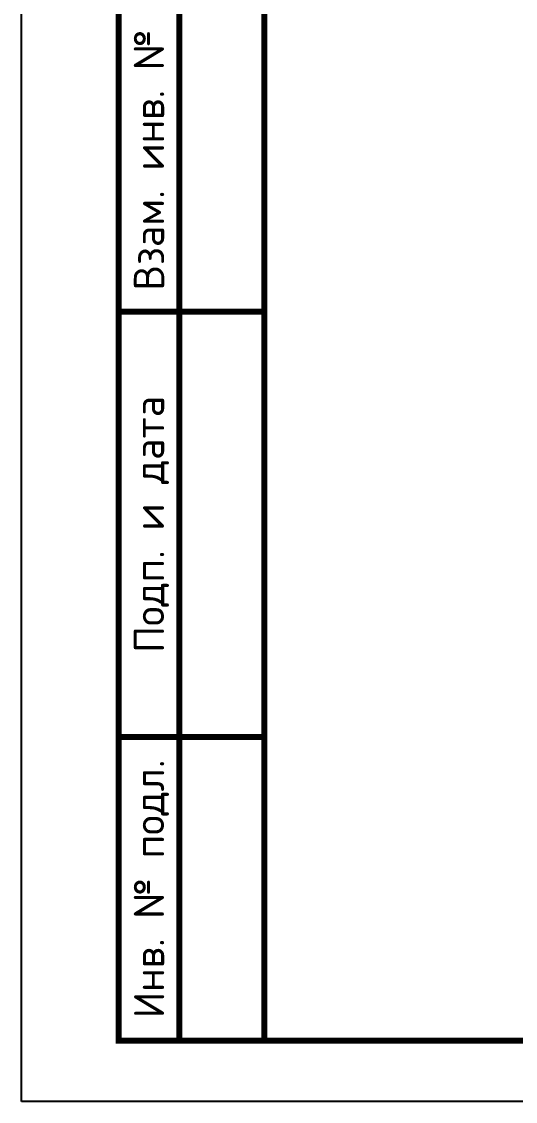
# Model space of a CAD drawing. Header units: millimetres. Extents: x -112426 to 6776, y 1218 to 38707.
# Drawn here: x 3086.4 to 3127.1, y 2272.5 to 2361.3 of the extents above; entities that cross this region are included whole.
import ezdxf
from ezdxf.enums import TextEntityAlignment as Align

# ---------------------------------------------------------------- set-up
doc = ezdxf.new("R2010")
doc.units = ezdxf.units.MM
doc.styles.add('-ISOCPEUR-', font='isocpeur.ttf')

msp = doc.modelspace()

# ---------------------------------------------------------------- linework, layer by layer
msp.add_lwpolyline([(3086.434, 2692.459), (4275.434, 2692.459), (4275.434, 2272.459), (3086.434, 2272.459)], close=True)
at = {"const_width": 0.5}
msp.add_lwpolyline([(3106.434, 2687.459), (4270.434, 2687.459), (4270.434, 2277.459), (3106.434, 2277.459)], close=True, dxfattribs=at)
for points in [[(3106.434, 2277.459), (3094.434, 2277.459), (3094.434, 2362.459), (3106.434, 2362.459)], [(3099.434, 2362.459), (3099.434, 2277.459)], [(3094.434, 2337.459), (3106.434, 2337.459)], [(3094.434, 2302.459), (3106.434, 2302.459)]]:
    msp.add_lwpolyline(points, dxfattribs=at)

# ---------------------------------------------------------------- texts
at = {"style": '-ISOCPEUR-'}
for s, p in [('Взам. инв. №', (3096.934, 2349.959)), ('Подп. и дата', (3096.934, 2319.959)), ('Инв. № подл.', (3096.934, 2289.959))]:
    msp.add_text(s, height=2.5, rotation=90, dxfattribs=at).set_placement(p, align=Align.MIDDLE_CENTER)

doc.saveas('drawing.dxf')
